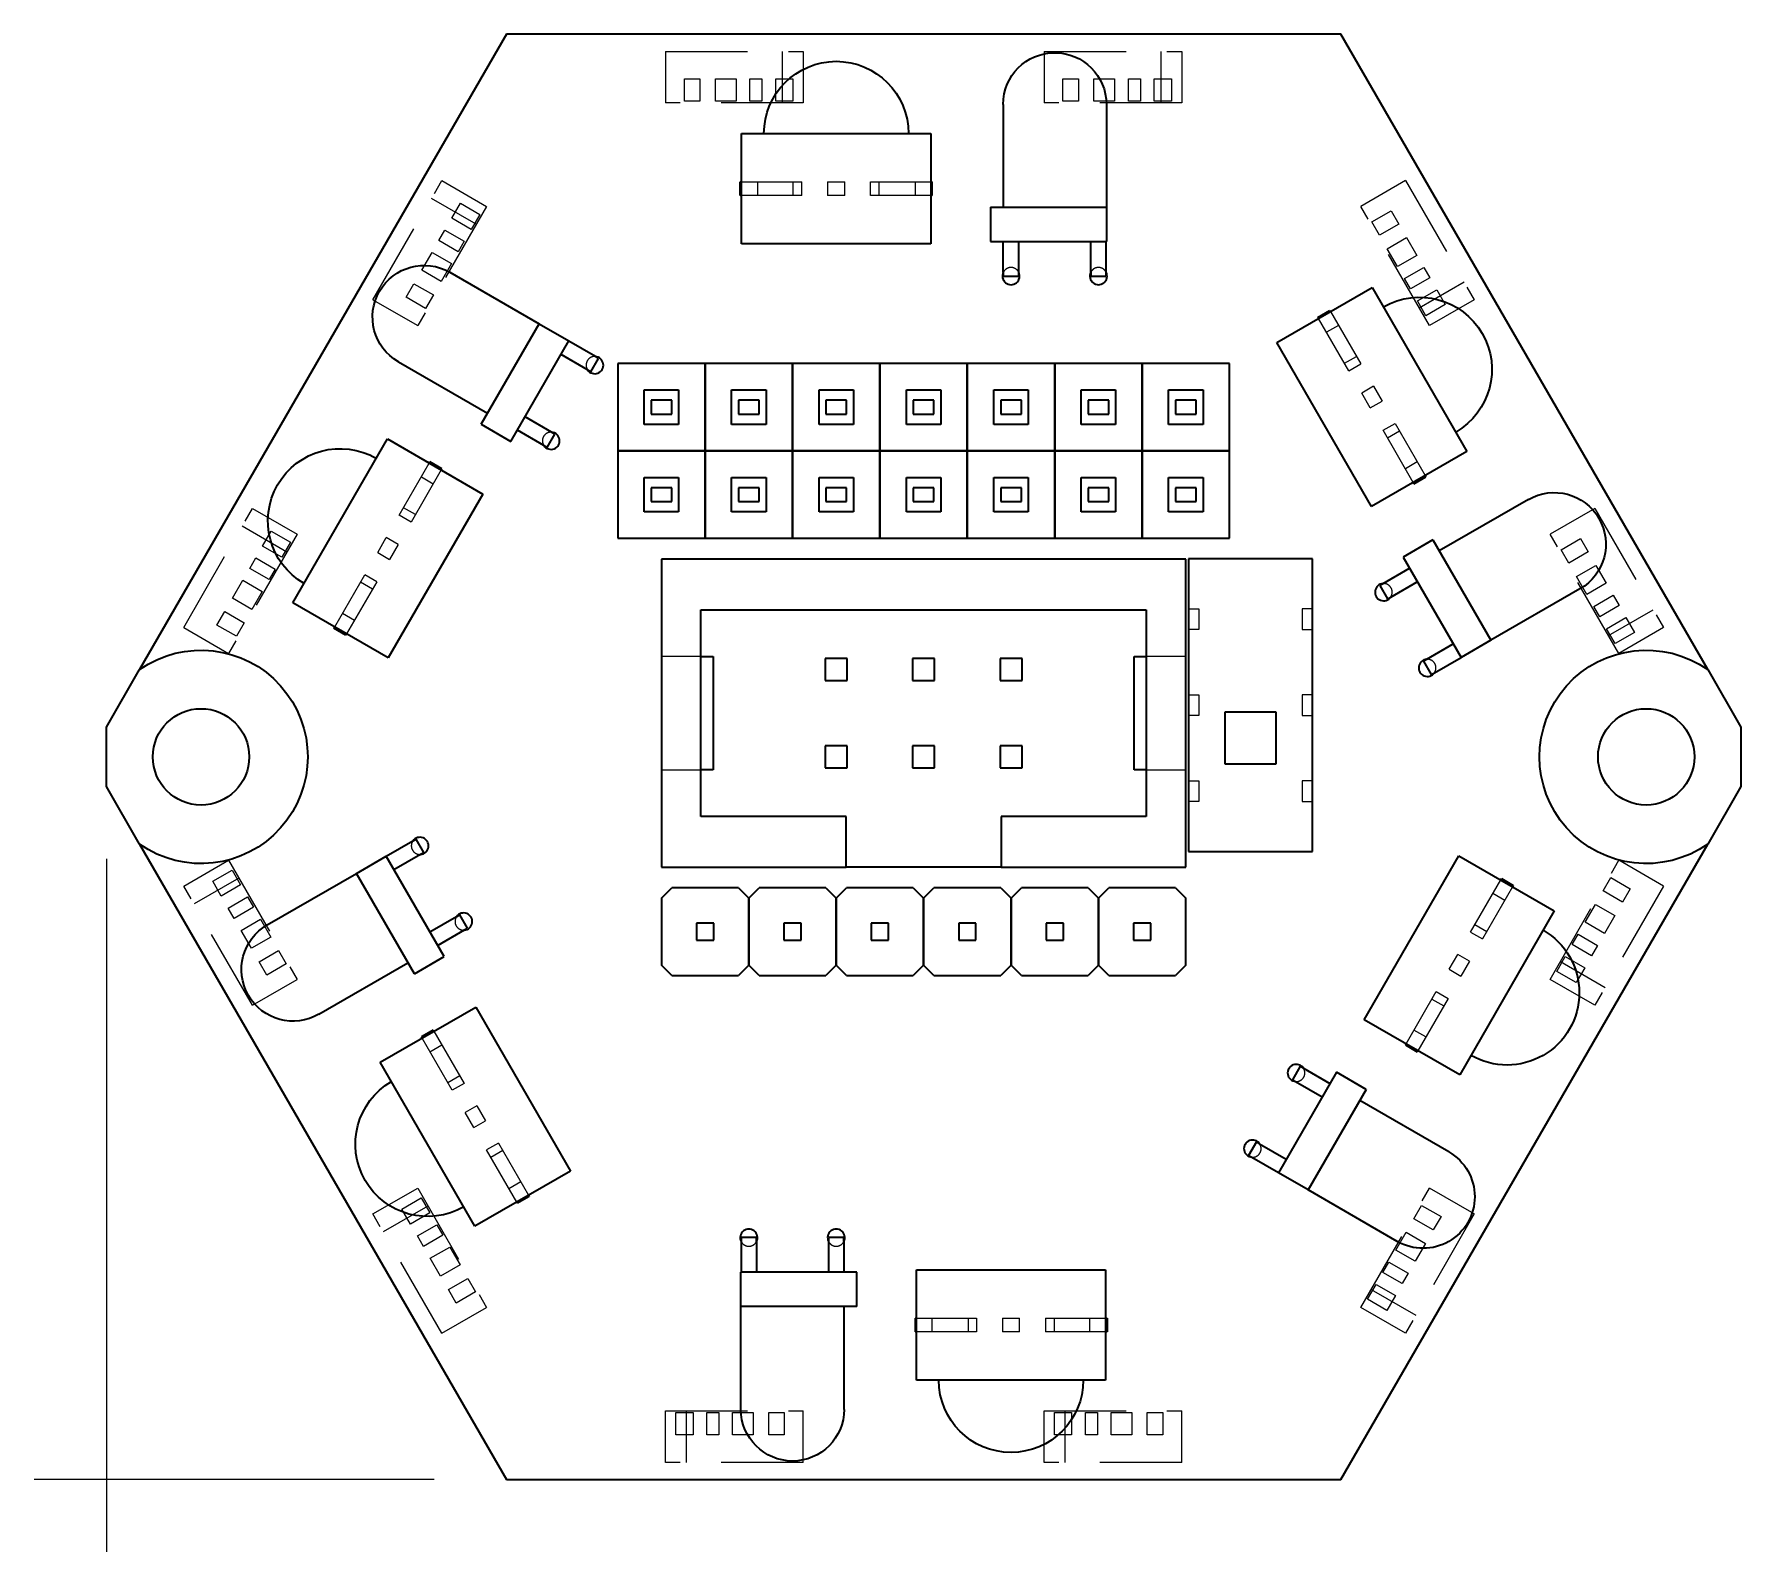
# Model space of a CAD drawing. Header units: millimetres. Extents: x -2.1 to 47.5, y -2.1 to 42.
import ezdxf

# ---------------------------------------------------------------- set-up
doc = ezdxf.new("R2010")
doc.units = ezdxf.units.MM
doc.header["$LTSCALE"] = 0.75
doc.linetypes.add('HIDDEN2', pattern=[4.7625, 3.175, -1.5875])
for name, color, linetype, lineweight in [('Edge Extensions', 7, 'Continuous', 18), ('Hidden', 7, 'HIDDEN2', 18), ('Visible', 7, 'Continuous', 35)]:
    doc.layers.add(name, color=color, linetype=linetype, lineweight=lineweight)

# ---------------------------------------------------------------- blocks, each defined once
blk = doc.blocks.new('*U2')
at = {"layer": 'Edge Extensions', "color": 0, "ltscale": 0.75, "transparency": 16777216}
for p, q in [((0, 18.036207), (0, -2.1)), ((9.525644, 0), (-2.1, 0))]:
    blk.add_line(p, q, dxfattribs=at)

msp = doc.modelspace()

# ---------------------------------------------------------------- linework, layer by layer
at = {"layer": 'Hidden', "extrusion": (-1e-16, -1, 0)}
for p, q in [((16.25, 41.5), (20.25, 41.5)), ((16.25, 41.5), (16.25, 40)), ((19.65, 40), (19.65, 41.5)), ((20.25, 41.5), (20.25, 40)), ((27.25, 41.5), (31.25, 41.5)), ((27.25, 41.5), (27.25, 40)), ((30.65, 40), (30.65, 41.5)), ((31.25, 41.5), (31.25, 40)), ((16.8, 40.7), (17.25, 40.7)), ((16.8, 40.05), (16.8, 40.7)), ((17.25, 40.7), (17.25, 40.05)), ((17.7, 40.7), (18.3, 40.7)), ((17.7, 40.05), (17.7, 40.7)), ((18.3, 40.7), (18.3, 40.05)), ((18.7, 40.7), (19.05, 40.7)), ((18.7, 40.05), (18.7, 40.7)), ((19.05, 40.7), (19.05, 40.05)), ((19.45, 40.7), (19.95, 40.7)), ((19.45, 40.05), (19.45, 40.7)), ((19.95, 40.7), (19.95, 40.05)), ((27.8, 40.7), (28.25, 40.7)), ((27.8, 40.05), (27.8, 40.7)), ((28.25, 40.7), (28.25, 40.05)), ((28.7, 40.7), (29.3, 40.7)), ((28.7, 40.05), (28.7, 40.7)), ((29.3, 40.7), (29.3, 40.05)), ((29.7, 40.7), (30.05, 40.7)), ((29.7, 40.05), (29.7, 40.7)), ((30.05, 40.7), (30.05, 40.05)), ((30.45, 40.7), (30.95, 40.7)), ((30.45, 40.05), (30.45, 40.7)), ((30.95, 40.7), (30.95, 40.05)), ((20.25, 40), (16.25, 40)), ((17.25, 40.05), (16.8, 40.05)), ((18.3, 40.05), (17.7, 40.05)), ((19.05, 40.05), (18.7, 40.05)), ((19.95, 40.05), (19.45, 40.05)), ((31.25, 40), (27.25, 40)), ((28.25, 40.05), (27.8, 40.05)), ((29.3, 40.05), (28.7, 40.05)), ((30.05, 40.05), (29.7, 40.05)), ((30.95, 40.05), (30.45, 40.05)), ((7.746, 34.281), (9.746, 37.745)), ((9.746, 37.745), (11.046, 36.995)), ((18.46, 37.71), (20.21, 37.71)), ((18.92, 37.71), (18.92, 37.31)), ((19.96, 37.31), (19.96, 37.71)), ((20.21, 37.31), (20.21, 37.71)), ((20.96, 37.71), (20.96, 37.31)), ((20.96, 37.71), (21.46, 37.71)), ((21.46, 37.31), (21.46, 37.71)), ((22.21, 37.71), (23.96, 37.71)), ((22.21, 37.31), (22.21, 37.71)), ((22.46, 37.31), (22.46, 37.71)), ((23.5, 37.71), (23.5, 37.31)), ((37.754, 37.745), (36.454, 36.995)), ((37.754, 37.745), (39.754, 34.281)), ((10.746, 36.476), (9.446, 37.226)), ((20.21, 37.31), (18.46, 37.31)), ((21.46, 37.31), (20.96, 37.31)), ((23.96, 37.31), (22.21, 37.31)), ((11.046, 36.995), (9.046, 33.531)), ((10.039, 36.652), (10.289, 37.085)), ((10.289, 37.085), (10.852, 36.76)), ((10.852, 36.76), (10.602, 36.327)), ((38.454, 33.531), (36.454, 36.995)), ((36.773, 36.544), (37.336, 36.869)), ((37.336, 36.869), (37.561, 36.479)), ((9.664, 36.003), (9.839, 36.306)), ((9.839, 36.306), (10.402, 35.981)), ((10.602, 36.327), (10.039, 36.652)), ((36.998, 36.154), (36.773, 36.544)), ((37.561, 36.479), (36.998, 36.154)), ((10.227, 35.678), (9.664, 36.003)), ((10.402, 35.981), (10.227, 35.678)), ((37.223, 35.764), (37.786, 36.089)), ((37.523, 35.245), (37.223, 35.764)), ((37.786, 36.089), (38.086, 35.57)), ((9.164, 35.137), (9.464, 35.656)), ((9.464, 35.656), (10.027, 35.331)), ((10.027, 35.331), (9.727, 34.812)), ((38.086, 35.57), (37.523, 35.245)), ((37.723, 34.898), (38.286, 35.223)), ((38.286, 35.223), (38.461, 34.92)), ((8.714, 34.357), (8.939, 34.747)), ((8.939, 34.747), (9.502, 34.422)), ((9.727, 34.812), (9.164, 35.137)), ((37.898, 34.595), (37.723, 34.898)), ((38.461, 34.92), (37.898, 34.595)), ((38.154, 34.051), (39.454, 34.801)), ((7.746, 34.281), (9.046, 33.531)), ((9.277, 34.032), (8.714, 34.357)), ((9.502, 34.422), (9.277, 34.032)), ((38.098, 34.249), (38.661, 34.574)), ((38.348, 33.816), (38.098, 34.249)), ((39.754, 34.281), (38.454, 33.531)), ((38.661, 34.574), (38.911, 34.141)), ((36.105, 32.221), (35.23, 33.736)), ((35.576, 33.936), (36.451, 32.421)), ((38.911, 34.141), (38.348, 33.816)), ((35.806, 33.538), (35.46, 33.338)), ((35.98, 32.437), (36.326, 32.637)), ((36.105, 32.221), (36.451, 32.421)), ((36.826, 31.771), (36.48, 31.571)), ((36.826, 31.771), (37.076, 31.338)), ((36.73, 31.138), (36.48, 31.571)), ((36.73, 31.138), (37.076, 31.338)), ((37.105, 30.489), (37.451, 30.689)), ((37.98, 28.973), (37.105, 30.489)), ((37.23, 30.272), (37.576, 30.472)), ((37.451, 30.689), (38.326, 29.173)), ((8.509, 28.021), (9.384, 29.537)), ((9.73, 29.337), (8.855, 27.821)), ((38.096, 29.572), (37.75, 29.372)), ((9.154, 29.138), (9.5, 28.938)), ((2.246, 24.755), (4.246, 28.219)), ((4.246, 28.219), (5.546, 27.469)), ((8.855, 27.821), (8.509, 28.021)), ((8.98, 28.038), (8.634, 28.238)), ((43.254, 28.219), (41.954, 27.469)), ((43.254, 28.219), (45.254, 24.755)), ((5.546, 27.469), (3.546, 24.005)), ((5.246, 26.949), (3.946, 27.699)), ((4.539, 27.126), (4.789, 27.559)), ((4.789, 27.559), (5.352, 27.234)), ((7.884, 26.939), (8.134, 27.372)), ((8.48, 27.172), (8.134, 27.372)), ((43.954, 24.005), (41.954, 27.469)), ((42.273, 27.018), (42.836, 27.343)), ((42.836, 27.343), (43.061, 26.953)), ((5.102, 26.801), (4.539, 27.126)), ((5.352, 27.234), (5.102, 26.801)), ((7.884, 26.939), (8.23, 26.739)), ((8.48, 27.172), (8.23, 26.739)), ((42.498, 26.628), (42.273, 27.018)), ((43.061, 26.953), (42.498, 26.628)), ((4.164, 26.477), (4.339, 26.78)), ((4.727, 26.152), (4.164, 26.477)), ((4.339, 26.78), (4.902, 26.455)), ((4.902, 26.455), (4.727, 26.152)), ((6.634, 24.774), (7.509, 26.289)), ((7.855, 26.089), (7.509, 26.289)), ((42.723, 26.238), (43.286, 26.563)), ((43.286, 26.563), (43.586, 26.044)), ((3.664, 25.611), (3.964, 26.13)), ((3.964, 26.13), (4.527, 25.805)), ((4.527, 25.805), (4.227, 25.286)), ((7.855, 26.089), (6.98, 24.574)), ((7.73, 25.873), (7.384, 26.073)), ((43.023, 25.719), (42.723, 26.238)), ((43.586, 26.044), (43.023, 25.719)), ((4.227, 25.286), (3.664, 25.611)), ((31.45, 25.3), (31.75, 25.3)), ((31.75, 25.3), (31.75, 24.7)), ((35.05, 25.3), (34.75, 25.3)), ((34.75, 25.3), (34.75, 24.7)), ((43.223, 25.372), (43.786, 25.697)), ((43.398, 25.069), (43.223, 25.372)), ((43.961, 25.394), (43.398, 25.069)), ((43.786, 25.697), (43.961, 25.394)), ((3.214, 24.831), (3.439, 25.221)), ((3.777, 24.506), (3.214, 24.831)), ((3.439, 25.221), (4.002, 24.896)), ((4.002, 24.896), (3.777, 24.506)), ((6.864, 25.172), (7.21, 24.972)), ((43.598, 24.723), (44.161, 25.048)), ((43.654, 24.524), (44.954, 25.274)), ((44.161, 25.048), (44.411, 24.615)), ((2.246, 24.755), (3.546, 24.005)), ((31.75, 24.7), (31.45, 24.7)), ((34.75, 24.7), (35.05, 24.7)), ((43.848, 24.29), (43.598, 24.723)), ((44.411, 24.615), (43.848, 24.29)), ((45.254, 24.755), (43.954, 24.005)), ((17.28, 23.92), (16.13, 23.92)), ((31.37, 23.92), (30.22, 23.92)), ((31.45, 22.8), (31.75, 22.8)), ((31.75, 22.8), (31.75, 22.2)), ((35.05, 22.8), (34.75, 22.8)), ((34.75, 22.8), (34.75, 22.2)), ((31.75, 22.2), (31.45, 22.2)), ((34.75, 22.2), (35.05, 22.2)), ((16.13, 20.62), (17.28, 20.62)), ((30.22, 20.62), (31.37, 20.62)), ((31.45, 20.3), (31.75, 20.3)), ((31.75, 20.3), (31.75, 19.7)), ((35.05, 20.3), (34.75, 20.3)), ((34.75, 20.3), (34.75, 19.7)), ((31.75, 19.7), (31.45, 19.7)), ((34.75, 19.7), (35.05, 19.7)), ((2.246, 17.245), (3.546, 17.995)), ((3.546, 17.995), (5.546, 14.531)), ((41.954, 14.531), (43.954, 17.995)), ((45.254, 17.245), (43.954, 17.995)), ((3.846, 17.476), (2.546, 16.726)), ((3.089, 17.385), (3.652, 17.71)), ((3.339, 16.952), (3.089, 17.385)), ((3.652, 17.71), (3.902, 17.277)), ((39.645, 15.911), (40.52, 17.426)), ((43.498, 17.104), (43.723, 17.494)), ((43.723, 17.494), (44.286, 17.169)), ((4.246, 13.781), (2.246, 17.245)), ((3.902, 17.277), (3.339, 16.952)), ((3.539, 16.606), (4.102, 16.931)), ((4.102, 16.931), (4.277, 16.628)), ((40.866, 17.226), (39.991, 15.711)), ((40.636, 16.828), (40.29, 17.028)), ((45.254, 17.245), (43.254, 13.781)), ((44.061, 16.779), (43.498, 17.104)), ((44.286, 17.169), (44.061, 16.779)), ((3.714, 16.303), (3.539, 16.606)), ((4.277, 16.628), (3.714, 16.303)), ((42.973, 16.195), (43.273, 16.714)), ((43.273, 16.714), (43.836, 16.389)), ((43.836, 16.389), (43.536, 15.87)), ((3.914, 15.956), (4.477, 16.281)), ((4.214, 15.437), (3.914, 15.956)), ((4.477, 16.281), (4.777, 15.762)), ((39.645, 15.911), (39.991, 15.711)), ((39.77, 16.127), (40.116, 15.927)), ((43.536, 15.87), (42.973, 16.195)), ((4.777, 15.762), (4.214, 15.437)), ((42.598, 15.545), (42.773, 15.848)), ((43.161, 15.22), (42.598, 15.545)), ((42.773, 15.848), (43.336, 15.523)), ((43.336, 15.523), (43.161, 15.22)), ((4.439, 15.047), (5.002, 15.372)), ((4.664, 14.657), (4.439, 15.047)), ((5.227, 14.982), (4.664, 14.657)), ((5.002, 15.372), (5.227, 14.982)), ((39.02, 14.828), (39.27, 15.261)), ((39.616, 15.061), (39.27, 15.261)), ((39.616, 15.061), (39.366, 14.628)), ((42.148, 14.766), (42.398, 15.199)), ((42.254, 15.051), (43.554, 14.301)), ((42.398, 15.199), (42.961, 14.874)), ((4.246, 13.781), (5.546, 14.531)), ((39.02, 14.828), (39.366, 14.628)), ((43.254, 13.781), (41.954, 14.531)), ((42.711, 14.441), (42.148, 14.766)), ((42.961, 14.874), (42.711, 14.441)), ((37.77, 12.663), (38.645, 14.179)), ((38.991, 13.979), (38.116, 12.463)), ((38.52, 13.962), (38.866, 13.762)), ((38.645, 14.179), (38.991, 13.979)), ((9.52, 13.027), (10.395, 11.511)), ((38.346, 12.862), (38, 13.062)), ((10.049, 11.311), (9.174, 12.827)), ((9.404, 12.428), (9.75, 12.628)), ((10.27, 11.728), (9.924, 11.528)), ((10.395, 11.511), (10.049, 11.311)), ((10.77, 10.862), (10.424, 10.662)), ((10.674, 10.229), (10.424, 10.662)), ((10.674, 10.229), (11.02, 10.429)), ((10.77, 10.862), (11.02, 10.429)), ((11.395, 9.779), (11.049, 9.579)), ((11.924, 8.064), (11.049, 9.579)), ((11.52, 9.563), (11.174, 9.363)), ((11.395, 9.779), (12.27, 8.264)), ((7.746, 7.719), (9.046, 8.469)), ((9.046, 8.469), (11.046, 5.005)), ((11.694, 8.462), (12.04, 8.662)), ((36.454, 5.005), (38.454, 8.469)), ((39.754, 7.719), (38.454, 8.469)), ((9.346, 7.949), (8.046, 7.199)), ((8.589, 7.859), (9.152, 8.184)), ((9.152, 8.184), (9.402, 7.751)), ((37.998, 7.578), (38.223, 7.968)), ((38.223, 7.968), (38.786, 7.643)), ((9.746, 4.255), (7.746, 7.719)), ((8.839, 7.426), (8.589, 7.859)), ((9.402, 7.751), (8.839, 7.426)), ((39.754, 7.719), (37.754, 4.255)), ((38.561, 7.253), (37.998, 7.578)), ((38.786, 7.643), (38.561, 7.253)), ((9.039, 7.08), (9.602, 7.405)), ((9.214, 6.777), (9.039, 7.08)), ((9.777, 7.102), (9.214, 6.777)), ((9.602, 7.405), (9.777, 7.102)), ((37.473, 6.669), (37.773, 7.188)), ((37.773, 7.188), (38.336, 6.863)), ((9.414, 6.43), (9.977, 6.755)), ((9.977, 6.755), (10.277, 6.236)), ((38.036, 6.344), (37.473, 6.669)), ((38.336, 6.863), (38.036, 6.344)), ((9.714, 5.911), (9.414, 6.43)), ((10.277, 6.236), (9.714, 5.911)), ((37.098, 6.019), (37.273, 6.322)), ((37.661, 5.694), (37.098, 6.019)), ((37.273, 6.322), (37.836, 5.997)), ((37.836, 5.997), (37.661, 5.694)), ((9.939, 5.521), (10.502, 5.846)), ((10.164, 5.131), (9.939, 5.521)), ((10.727, 5.456), (10.164, 5.131)), ((10.502, 5.846), (10.727, 5.456)), ((36.648, 5.24), (36.898, 5.673)), ((36.754, 5.524), (38.054, 4.774)), ((36.898, 5.673), (37.461, 5.348)), ((9.746, 4.255), (11.046, 5.005)), ((37.754, 4.255), (36.454, 5.005)), ((37.211, 4.915), (36.648, 5.24)), ((37.461, 5.348), (37.211, 4.915)), ((23.54, 4.69), (25.29, 4.69)), ((24, 4.29), (24, 4.69)), ((25.04, 4.69), (25.04, 4.29)), ((25.29, 4.69), (25.29, 4.29)), ((26.04, 4.69), (26.54, 4.69)), ((26.04, 4.69), (26.04, 4.29)), ((26.54, 4.29), (26.54, 4.69)), ((27.29, 4.69), (29.04, 4.69)), ((27.29, 4.69), (27.29, 4.29)), ((27.54, 4.69), (27.54, 4.29)), ((28.58, 4.29), (28.58, 4.69)), ((25.29, 4.29), (23.54, 4.29)), ((26.54, 4.29), (26.04, 4.29)), ((29.04, 4.29), (27.29, 4.29)), ((16.25, 2), (20.25, 2)), ((16.25, 0.5), (16.25, 2)), ((16.85, 2), (16.85, 0.5)), ((20.25, 0.5), (20.25, 2)), ((27.25, 2), (31.25, 2)), ((27.25, 0.5), (27.25, 2)), ((27.85, 2), (27.85, 0.5)), ((31.25, 0.5), (31.25, 2)), ((16.55, 1.3), (16.55, 1.95)), ((16.55, 1.95), (17.05, 1.95)), ((17.05, 1.95), (17.05, 1.3)), ((17.45, 1.3), (17.45, 1.95)), ((17.45, 1.95), (17.8, 1.95)), ((17.8, 1.95), (17.8, 1.3)), ((18.2, 1.3), (18.2, 1.95)), ((18.2, 1.95), (18.8, 1.95)), ((18.8, 1.95), (18.8, 1.3)), ((19.25, 1.3), (19.25, 1.95)), ((19.25, 1.95), (19.7, 1.95)), ((19.7, 1.95), (19.7, 1.3)), ((27.55, 1.3), (27.55, 1.95)), ((27.55, 1.95), (28.05, 1.95)), ((28.05, 1.95), (28.05, 1.3)), ((28.45, 1.3), (28.45, 1.95)), ((28.45, 1.95), (28.8, 1.95)), ((28.8, 1.95), (28.8, 1.3)), ((29.2, 1.3), (29.2, 1.95)), ((29.2, 1.95), (29.8, 1.95)), ((29.8, 1.95), (29.8, 1.3)), ((30.25, 1.3), (30.25, 1.95)), ((30.25, 1.95), (30.7, 1.95)), ((30.7, 1.95), (30.7, 1.3)), ((17.05, 1.3), (16.55, 1.3)), ((17.8, 1.3), (17.45, 1.3)), ((18.8, 1.3), (18.2, 1.3)), ((19.7, 1.3), (19.25, 1.3)), ((28.05, 1.3), (27.55, 1.3)), ((28.8, 1.3), (28.45, 1.3)), ((29.8, 1.3), (29.2, 1.3)), ((30.7, 1.3), (30.25, 1.3)), ((20.25, 0.5), (16.25, 0.5)), ((31.25, 0.5), (27.25, 0.5))]:
    msp.add_line(p, q, dxfattribs=at)
at = {"layer": 'Hidden'}
for points in [[(26.515, 35.079), (26.515, 35.079), (26.513, 35.083), (26.507, 35.094), (26.503, 35.102), (26.486, 35.127), (26.469, 35.146), (26.431, 35.178), (26.407, 35.193), (26.351, 35.214), (26.32, 35.22), (26.26, 35.22), (26.229, 35.214), (26.173, 35.193), (26.149, 35.178), (26.111, 35.146), (26.094, 35.127), (26.077, 35.102), (26.073, 35.094), (26.067, 35.083), (26.065, 35.079), (26.065, 35.079)], [(29.055, 35.079), (29.055, 35.079), (29.053, 35.083), (29.047, 35.094), (29.043, 35.102), (29.026, 35.127), (29.009, 35.146), (28.971, 35.178), (28.947, 35.193), (28.891, 35.214), (28.86, 35.22), (28.8, 35.22), (28.769, 35.214), (28.713, 35.193), (28.689, 35.178), (28.651, 35.146), (28.634, 35.127), (28.617, 35.102), (28.613, 35.094), (28.607, 35.083), (28.605, 35.079), (28.605, 35.079)], [(14.21, 32.634), (14.21, 32.634), (14.206, 32.634), (14.193, 32.634), (14.184, 32.634), (14.154, 32.632), (14.128, 32.628), (14.082, 32.61), (14.057, 32.597), (14.011, 32.56), (13.99, 32.536), (13.96, 32.483), (13.949, 32.453), (13.94, 32.395), (13.941, 32.367), (13.949, 32.318), (13.958, 32.293), (13.971, 32.266), (13.976, 32.258), (13.982, 32.247), (13.985, 32.244), (13.985, 32.244)], [(12.94, 30.434), (12.94, 30.434), (12.936, 30.434), (12.923, 30.435), (12.914, 30.435), (12.884, 30.433), (12.858, 30.428), (12.812, 30.411), (12.787, 30.397), (12.741, 30.36), (12.72, 30.336), (12.69, 30.283), (12.679, 30.254), (12.67, 30.195), (12.671, 30.167), (12.679, 30.118), (12.688, 30.094), (12.701, 30.066), (12.706, 30.059), (12.712, 30.048), (12.715, 30.044), (12.715, 30.044)], [(37.325, 25.645), (37.325, 25.645), (37.328, 25.648), (37.334, 25.659), (37.339, 25.667), (37.352, 25.694), (37.361, 25.718), (37.369, 25.768), (37.37, 25.796), (37.361, 25.854), (37.35, 25.884), (37.32, 25.937), (37.299, 25.961), (37.253, 25.998), (37.228, 26.011), (37.182, 26.029), (37.156, 26.033), (37.126, 26.035), (37.117, 26.035), (37.104, 26.035), (37.1, 26.035), (37.1, 26.035)], [(38.595, 23.445), (38.595, 23.445), (38.598, 23.449), (38.604, 23.46), (38.609, 23.467), (38.622, 23.495), (38.631, 23.519), (38.639, 23.568), (38.64, 23.596), (38.631, 23.654), (38.62, 23.684), (38.59, 23.737), (38.569, 23.761), (38.523, 23.798), (38.498, 23.811), (38.452, 23.829), (38.426, 23.834), (38.396, 23.836), (38.387, 23.836), (38.374, 23.835), (38.37, 23.835), (38.37, 23.835)], [(8.905, 18.555), (8.905, 18.555), (8.902, 18.551), (8.896, 18.54), (8.891, 18.533), (8.878, 18.505), (8.869, 18.481), (8.861, 18.432), (8.86, 18.404), (8.869, 18.346), (8.88, 18.316), (8.91, 18.263), (8.931, 18.239), (8.977, 18.202), (9.002, 18.189), (9.048, 18.171), (9.074, 18.166), (9.104, 18.164), (9.113, 18.164), (9.126, 18.165), (9.13, 18.165), (9.13, 18.165)], [(10.175, 16.355), (10.175, 16.355), (10.172, 16.352), (10.166, 16.341), (10.161, 16.333), (10.148, 16.306), (10.139, 16.282), (10.131, 16.232), (10.13, 16.204), (10.139, 16.146), (10.15, 16.116), (10.18, 16.063), (10.201, 16.039), (10.247, 16.002), (10.272, 15.989), (10.318, 15.971), (10.344, 15.967), (10.374, 15.965), (10.383, 15.965), (10.396, 15.965), (10.4, 15.965), (10.4, 15.965)], [(34.56, 11.566), (34.56, 11.566), (34.564, 11.566), (34.577, 11.565), (34.586, 11.565), (34.616, 11.567), (34.642, 11.572), (34.688, 11.589), (34.713, 11.603), (34.759, 11.64), (34.78, 11.664), (34.81, 11.717), (34.821, 11.746), (34.83, 11.805), (34.829, 11.833), (34.821, 11.882), (34.812, 11.906), (34.799, 11.934), (34.794, 11.941), (34.788, 11.952), (34.785, 11.956), (34.785, 11.956)], [(33.29, 9.366), (33.29, 9.366), (33.294, 9.366), (33.307, 9.366), (33.316, 9.366), (33.346, 9.368), (33.372, 9.372), (33.418, 9.39), (33.443, 9.403), (33.489, 9.44), (33.51, 9.464), (33.54, 9.517), (33.551, 9.547), (33.56, 9.605), (33.559, 9.633), (33.551, 9.682), (33.542, 9.707), (33.529, 9.734), (33.524, 9.742), (33.518, 9.753), (33.515, 9.756), (33.515, 9.756)], [(18.445, 6.921), (18.445, 6.921), (18.447, 6.917), (18.453, 6.906), (18.457, 6.898), (18.474, 6.873), (18.491, 6.854), (18.529, 6.822), (18.553, 6.807), (18.609, 6.786), (18.64, 6.78), (18.7, 6.78), (18.731, 6.786), (18.787, 6.807), (18.811, 6.822), (18.849, 6.854), (18.866, 6.873), (18.883, 6.898), (18.887, 6.906), (18.893, 6.917), (18.895, 6.921), (18.895, 6.921)], [(20.985, 6.921), (20.985, 6.921), (20.987, 6.917), (20.993, 6.906), (20.997, 6.898), (21.014, 6.873), (21.031, 6.854), (21.069, 6.822), (21.093, 6.807), (21.149, 6.786), (21.18, 6.78), (21.24, 6.78), (21.271, 6.786), (21.327, 6.807), (21.351, 6.822), (21.389, 6.854), (21.406, 6.873), (21.423, 6.898), (21.427, 6.906), (21.433, 6.917), (21.435, 6.921), (21.435, 6.921)]]:
    msp.add_open_spline(points, degree=3, knots=[0, 0, 0, 0, 0.00490438, 0.00490438, 0.00980876, 0.00980876, 0.01961751, 0.01961751, 0.02871983, 0.02871983, 0.03782214, 0.03782214, 0.04692446, 0.04692446, 0.05602677, 0.05602677, 0.06583553, 0.06583553, 0.0707399, 0.0707399, 0.07564428, 0.07564428, 0.07564428, 0.07564428], dxfattribs=at)
at = {"layer": 'Visible', "extrusion": (-1e-16, -1, 0)}
for p, q in [((11.626, 42), (0.964, 23.534)), ((35.874, 42), (11.626, 42)), ((46.536, 23.534), (35.874, 42)), ((26.06, 39.96), (26.06, 36.97)), ((29.06, 39.96), (29.06, 36.97)), ((18.46, 39.11), (23.96, 39.11)), ((18.46, 35.91), (18.46, 39.11)), ((23.96, 39.11), (23.96, 35.91)), ((18.42, 37.71), (18.46, 37.71)), ((18.42, 37.31), (18.42, 37.71)), ((23.96, 37.71), (24, 37.71)), ((24, 37.31), (24, 37.71)), ((18.46, 37.31), (18.42, 37.31)), ((24, 37.31), (23.96, 37.31)), ((25.69, 36.97), (29.06, 36.97)), ((25.69, 36.97), (25.69, 35.97)), ((29.06, 36.97), (29.06, 35.97)), ((23.96, 35.91), (18.46, 35.91)), ((25.69, 35.97), (29.06, 35.97)), ((26.065, 35.079), (26.065, 35.97)), ((26.515, 35.079), (26.515, 35.97)), ((28.605, 35.079), (28.605, 35.97)), ((29.055, 35.079), (29.055, 35.97)), ((9.985, 35.079), (12.575, 33.584)), ((26.065, 35.079), (26.065, 34.97)), ((26.065, 34.97), (26.515, 34.97)), ((26.515, 34.97), (26.515, 35.079)), ((28.605, 35.079), (28.605, 34.97)), ((28.605, 34.97), (29.055, 34.97)), ((29.055, 34.97), (29.055, 35.079)), ((34.017, 33.036), (36.789, 34.636)), ((36.789, 34.636), (39.539, 29.873)), ((35.21, 33.771), (35.556, 33.971)), ((35.23, 33.736), (35.21, 33.771)), ((35.556, 33.971), (35.576, 33.936)), ((10.89, 30.665), (12.575, 33.584)), ((12.575, 33.584), (13.441, 33.084)), ((11.756, 30.165), (13.441, 33.084)), ((14.21, 32.634), (13.438, 33.079)), ((36.767, 28.273), (34.017, 33.036)), ((8.485, 32.481), (11.075, 30.986)), ((13.985, 32.244), (13.213, 32.69)), ((13.985, 32.244), (14.079, 32.19)), ((14.079, 32.19), (14.304, 32.579)), ((14.304, 32.579), (14.21, 32.634)), ((14.86, 32.43), (14.86, 29.89)), ((17.4, 32.43), (14.86, 32.43)), ((17.4, 29.89), (17.4, 32.43)), ((17.4, 32.43), (17.4, 29.89)), ((19.94, 32.43), (17.4, 32.43)), ((19.94, 29.89), (19.94, 32.43)), ((19.94, 32.43), (19.94, 29.89)), ((22.48, 32.43), (19.94, 32.43)), ((22.48, 29.89), (22.48, 32.43)), ((22.48, 32.43), (22.48, 29.89)), ((25.02, 32.43), (22.48, 32.43)), ((25.02, 29.89), (25.02, 32.43)), ((25.02, 32.43), (25.02, 29.89)), ((27.56, 32.43), (25.02, 32.43)), ((27.56, 29.89), (27.56, 32.43)), ((27.56, 32.43), (27.56, 29.89)), ((30.1, 32.43), (27.56, 32.43)), ((30.1, 29.89), (30.1, 32.43)), ((30.1, 32.43), (30.1, 29.89)), ((32.64, 32.43), (30.1, 32.43)), ((32.64, 29.89), (32.64, 32.43)), ((15.63, 31.66), (16.63, 31.66)), ((15.63, 30.66), (15.63, 31.66)), ((16.43, 31.36), (15.83, 31.36)), ((15.83, 31.36), (15.83, 30.96)), ((16.43, 30.96), (16.43, 31.36)), ((16.63, 31.66), (16.63, 30.66)), ((18.17, 31.66), (19.17, 31.66)), ((18.17, 30.66), (18.17, 31.66)), ((18.97, 31.36), (18.37, 31.36)), ((18.37, 31.36), (18.37, 30.96)), ((18.97, 30.96), (18.97, 31.36)), ((19.17, 31.66), (19.17, 30.66)), ((20.71, 31.66), (21.71, 31.66)), ((20.71, 30.66), (20.71, 31.66)), ((21.51, 31.36), (20.91, 31.36)), ((20.91, 31.36), (20.91, 30.96)), ((21.51, 30.96), (21.51, 31.36)), ((21.71, 31.66), (21.71, 30.66)), ((23.25, 31.66), (24.25, 31.66)), ((23.25, 30.66), (23.25, 31.66)), ((24.05, 31.36), (23.45, 31.36)), ((23.45, 31.36), (23.45, 30.96)), ((24.05, 30.96), (24.05, 31.36)), ((24.25, 31.66), (24.25, 30.66)), ((25.79, 31.66), (26.79, 31.66)), ((25.79, 30.66), (25.79, 31.66)), ((26.59, 31.36), (25.99, 31.36)), ((25.99, 31.36), (25.99, 30.96)), ((26.59, 30.96), (26.59, 31.36)), ((26.79, 31.66), (26.79, 30.66)), ((28.33, 31.66), (29.33, 31.66)), ((28.33, 30.66), (28.33, 31.66)), ((29.13, 31.36), (28.53, 31.36)), ((28.53, 31.36), (28.53, 30.96)), ((29.13, 30.96), (29.13, 31.36)), ((29.33, 31.66), (29.33, 30.66)), ((30.87, 31.66), (31.87, 31.66)), ((30.87, 30.66), (30.87, 31.66)), ((31.67, 31.36), (31.07, 31.36)), ((31.07, 31.36), (31.07, 30.96)), ((31.67, 30.96), (31.67, 31.36)), ((31.87, 31.66), (31.87, 30.66)), ((12.94, 30.434), (12.168, 30.88)), ((15.83, 30.96), (16.43, 30.96)), ((18.37, 30.96), (18.97, 30.96)), ((20.91, 30.96), (21.51, 30.96)), ((23.45, 30.96), (24.05, 30.96)), ((25.99, 30.96), (26.59, 30.96)), ((28.53, 30.96), (29.13, 30.96)), ((31.07, 30.96), (31.67, 30.96)), ((10.89, 30.665), (11.756, 30.165)), ((12.715, 30.044), (11.943, 30.49)), ((12.809, 29.99), (13.034, 30.38)), ((13.034, 30.38), (12.94, 30.434)), ((16.63, 30.66), (15.63, 30.66)), ((19.17, 30.66), (18.17, 30.66)), ((21.71, 30.66), (20.71, 30.66)), ((24.25, 30.66), (23.25, 30.66)), ((26.79, 30.66), (25.79, 30.66)), ((29.33, 30.66), (28.33, 30.66)), ((31.87, 30.66), (30.87, 30.66)), ((5.421, 25.474), (8.171, 30.237)), ((8.171, 30.237), (10.943, 28.637)), ((12.715, 30.044), (12.809, 29.99)), ((14.86, 29.89), (17.4, 29.89)), ((14.86, 29.89), (14.86, 27.35)), ((17.4, 29.89), (14.86, 29.89)), ((17.4, 29.89), (19.94, 29.89)), ((17.4, 27.35), (17.4, 29.89)), ((17.4, 29.89), (17.4, 27.35)), ((19.94, 29.89), (17.4, 29.89)), ((19.94, 29.89), (22.48, 29.89)), ((19.94, 27.35), (19.94, 29.89)), ((19.94, 29.89), (19.94, 27.35)), ((22.48, 29.89), (19.94, 29.89)), ((22.48, 29.89), (25.02, 29.89)), ((22.48, 27.35), (22.48, 29.89)), ((22.48, 29.89), (22.48, 27.35)), ((25.02, 29.89), (22.48, 29.89)), ((25.02, 29.89), (27.56, 29.89)), ((25.02, 27.35), (25.02, 29.89)), ((25.02, 29.89), (25.02, 27.35)), ((27.56, 29.89), (25.02, 29.89)), ((27.56, 29.89), (30.1, 29.89)), ((27.56, 27.35), (27.56, 29.89)), ((27.56, 29.89), (27.56, 27.35)), ((30.1, 29.89), (27.56, 29.89)), ((30.1, 27.35), (30.1, 29.89)), ((30.1, 29.89), (32.64, 29.89)), ((30.1, 29.89), (30.1, 27.35)), ((32.64, 29.89), (30.1, 29.89)), ((32.64, 27.35), (32.64, 29.89)), ((39.539, 29.873), (36.767, 28.273)), ((9.384, 29.537), (9.404, 29.572)), ((9.75, 29.372), (9.404, 29.572)), ((9.75, 29.372), (9.73, 29.337)), ((15.63, 29.12), (16.63, 29.12)), ((15.63, 28.12), (15.63, 29.12)), ((16.43, 28.82), (15.83, 28.82)), ((15.83, 28.82), (15.83, 28.42)), ((16.43, 28.42), (16.43, 28.82)), ((16.63, 29.12), (16.63, 28.12)), ((18.17, 29.12), (19.17, 29.12)), ((18.17, 28.12), (18.17, 29.12)), ((18.97, 28.82), (18.37, 28.82)), ((18.37, 28.82), (18.37, 28.42)), ((18.97, 28.42), (18.97, 28.82)), ((19.17, 29.12), (19.17, 28.12)), ((20.71, 29.12), (21.71, 29.12)), ((20.71, 28.12), (20.71, 29.12)), ((21.51, 28.82), (20.91, 28.82)), ((20.91, 28.82), (20.91, 28.42)), ((21.51, 28.42), (21.51, 28.82)), ((21.71, 29.12), (21.71, 28.12)), ((23.25, 29.12), (24.25, 29.12)), ((23.25, 28.12), (23.25, 29.12)), ((24.05, 28.82), (23.45, 28.82)), ((23.45, 28.82), (23.45, 28.42)), ((24.05, 28.42), (24.05, 28.82)), ((24.25, 29.12), (24.25, 28.12)), ((25.79, 29.12), (26.79, 29.12)), ((25.79, 28.12), (25.79, 29.12)), ((26.59, 28.82), (25.99, 28.82)), ((25.99, 28.82), (25.99, 28.42)), ((26.59, 28.42), (26.59, 28.82)), ((26.79, 29.12), (26.79, 28.12)), ((28.33, 29.12), (29.33, 29.12)), ((28.33, 28.12), (28.33, 29.12)), ((29.13, 28.82), (28.53, 28.82)), ((28.53, 28.82), (28.53, 28.42)), ((29.13, 28.42), (29.13, 28.82)), ((29.33, 29.12), (29.33, 28.12)), ((30.87, 29.12), (31.87, 29.12)), ((30.87, 28.12), (30.87, 29.12)), ((31.67, 28.82), (31.07, 28.82)), ((31.07, 28.82), (31.07, 28.42)), ((31.67, 28.42), (31.67, 28.82)), ((31.87, 29.12), (31.87, 28.12)), ((38, 28.938), (37.98, 28.973)), ((38, 28.938), (38.346, 29.138)), ((38.326, 29.173), (38.346, 29.138)), ((10.943, 28.637), (8.193, 23.874)), ((15.83, 28.42), (16.43, 28.42)), ((18.37, 28.42), (18.97, 28.42)), ((20.91, 28.42), (21.51, 28.42)), ((23.45, 28.42), (24.05, 28.42)), ((25.99, 28.42), (26.59, 28.42)), ((28.53, 28.42), (29.13, 28.42)), ((31.07, 28.42), (31.67, 28.42)), ((41.325, 28.479), (38.735, 26.984)), ((16.63, 28.12), (15.63, 28.12)), ((19.17, 28.12), (18.17, 28.12)), ((21.71, 28.12), (20.71, 28.12)), ((24.25, 28.12), (23.25, 28.12)), ((26.79, 28.12), (25.79, 28.12)), ((29.33, 28.12), (28.33, 28.12)), ((31.87, 28.12), (30.87, 28.12)), ((14.86, 27.35), (17.4, 27.35)), ((17.4, 27.35), (19.94, 27.35)), ((19.94, 27.35), (22.48, 27.35)), ((22.48, 27.35), (25.02, 27.35)), ((25.02, 27.35), (27.56, 27.35)), ((27.56, 27.35), (30.1, 27.35)), ((30.1, 27.35), (32.64, 27.35)), ((38.55, 27.305), (37.684, 26.805)), ((38.55, 27.305), (40.235, 24.386)), ((37.684, 26.805), (39.369, 23.886)), ((31.37, 26.745), (16.13, 26.745)), ((16.13, 26.745), (16.13, 17.795)), ((31.37, 17.795), (31.37, 26.745)), ((31.45, 26.75), (31.45, 18.25)), ((35.05, 26.75), (31.45, 26.75)), ((35.05, 18.25), (35.05, 26.75)), ((37.1, 26.035), (37.872, 26.48)), ((37.1, 26.035), (37.006, 25.98)), ((37.006, 25.98), (37.231, 25.59)), ((37.325, 25.645), (38.097, 26.09)), ((42.825, 25.881), (40.235, 24.386)), ((8.193, 23.874), (5.421, 25.474)), ((37.231, 25.59), (37.325, 25.645)), ((17.28, 19.27), (17.28, 25.27)), ((17.28, 25.27), (30.22, 25.27)), ((30.22, 25.27), (30.22, 19.27)), ((6.614, 24.739), (6.634, 24.774)), ((6.96, 24.539), (6.614, 24.739)), ((6.98, 24.574), (6.96, 24.539)), ((40.235, 24.386), (39.369, 23.886)), ((17.28, 23.92), (17.63, 23.92)), ((17.63, 23.92), (17.63, 20.62)), ((20.89, 23.86), (20.89, 23.22)), ((21.53, 23.86), (20.89, 23.86)), ((21.53, 23.22), (21.53, 23.86)), ((23.43, 23.86), (23.43, 23.22)), ((24.07, 23.86), (23.43, 23.86)), ((24.07, 23.22), (24.07, 23.86)), ((25.97, 23.86), (25.97, 23.22)), ((26.61, 23.86), (25.97, 23.86)), ((26.61, 23.22), (26.61, 23.86)), ((29.87, 20.62), (29.87, 23.92)), ((29.87, 23.92), (30.22, 23.92)), ((38.37, 23.835), (38.276, 23.78)), ((38.37, 23.835), (39.142, 24.28)), ((38.595, 23.445), (39.367, 23.891)), ((0, 21.864), (0.964, 23.534)), ((38.276, 23.78), (38.501, 23.391)), ((38.501, 23.391), (38.595, 23.445)), ((46.536, 23.534), (47.5, 21.864)), ((20.89, 23.22), (21.53, 23.22)), ((23.43, 23.22), (24.07, 23.22)), ((25.97, 23.22), (26.61, 23.22)), ((0, 20.136), (0, 21.864)), ((32.5, 22.3), (32.5, 20.8)), ((34, 22.3), (32.5, 22.3)), ((34, 20.8), (34, 22.3)), ((47.5, 21.864), (47.5, 20.136)), ((20.89, 21.32), (20.89, 20.68)), ((21.53, 21.32), (20.89, 21.32)), ((21.53, 20.68), (21.53, 21.32)), ((23.43, 21.32), (23.43, 20.68)), ((24.07, 21.32), (23.43, 21.32)), ((24.07, 20.68), (24.07, 21.32)), ((25.97, 21.32), (25.97, 20.68)), ((26.61, 21.32), (25.97, 21.32)), ((26.61, 20.68), (26.61, 21.32)), ((17.63, 20.62), (17.28, 20.62)), ((20.89, 20.68), (21.53, 20.68)), ((23.43, 20.68), (24.07, 20.68)), ((25.97, 20.68), (26.61, 20.68)), ((30.22, 20.62), (29.87, 20.62)), ((32.5, 20.8), (34, 20.8)), ((0.964, 18.466), (0, 20.136)), ((47.5, 20.136), (46.536, 18.466)), ((21.5, 19.27), (17.28, 19.27)), ((21.5, 17.795), (21.5, 19.27)), ((26, 19.27), (26, 17.795)), ((30.22, 19.27), (26, 19.27)), ((0.964, 18.466), (11.626, 0)), ((8.905, 18.555), (8.133, 18.109)), ((8.999, 18.609), (8.905, 18.555)), ((9.224, 18.22), (8.999, 18.609)), ((35.874, 0), (46.536, 18.466)), ((7.265, 17.614), (8.131, 18.114)), ((9.816, 15.195), (8.131, 18.114)), ((9.13, 18.165), (8.358, 17.72)), ((9.13, 18.165), (9.224, 18.22)), ((31.45, 18.25), (35.05, 18.25)), ((36.557, 13.363), (39.307, 18.126)), ((39.307, 18.126), (42.079, 16.526)), ((4.675, 16.119), (7.265, 17.614)), ((8.95, 14.695), (7.265, 17.614)), ((16.13, 17.795), (21.5, 17.795)), ((26, 17.795), (21.5, 17.795)), ((26, 17.795), (31.37, 17.795)), ((40.52, 17.426), (40.54, 17.461)), ((40.54, 17.461), (40.886, 17.261)), ((16.13, 16.89), (16.43, 17.19)), ((16.13, 16.89), (16.13, 14.95)), ((18.37, 17.19), (16.43, 17.19)), ((18.37, 17.19), (18.67, 16.89)), ((18.67, 16.89), (18.97, 17.19)), ((18.67, 14.95), (18.67, 16.89)), ((18.67, 16.89), (18.67, 14.95)), ((20.91, 17.19), (18.97, 17.19)), ((20.91, 17.19), (21.21, 16.89)), ((21.21, 16.89), (21.51, 17.19)), ((21.21, 14.95), (21.21, 16.89)), ((21.21, 16.89), (21.21, 14.95)), ((23.45, 17.19), (21.51, 17.19)), ((23.45, 17.19), (23.75, 16.89)), ((23.75, 16.89), (24.05, 17.19)), ((23.75, 14.95), (23.75, 16.89)), ((23.75, 16.89), (23.75, 14.95)), ((25.99, 17.19), (24.05, 17.19)), ((25.99, 17.19), (26.29, 16.89)), ((26.29, 16.89), (26.59, 17.19)), ((26.29, 14.95), (26.29, 16.89)), ((26.29, 16.89), (26.29, 14.95)), ((28.53, 17.19), (26.59, 17.19)), ((28.53, 17.19), (28.83, 16.89)), ((28.83, 16.89), (29.13, 17.19)), ((28.83, 14.95), (28.83, 16.89)), ((28.83, 16.89), (28.83, 14.95)), ((31.07, 17.19), (29.13, 17.19)), ((31.07, 17.19), (31.37, 16.89)), ((31.37, 14.95), (31.37, 16.89)), ((40.886, 17.261), (40.866, 17.226)), ((10.269, 16.41), (10.175, 16.355)), ((10.494, 16.02), (10.269, 16.41)), ((42.079, 16.526), (39.329, 11.763)), ((10.175, 16.355), (9.403, 15.91)), ((10.4, 15.965), (9.628, 15.52)), ((10.4, 15.965), (10.494, 16.02)), ((17.15, 16.17), (17.15, 15.67)), ((17.65, 16.17), (17.15, 16.17)), ((17.65, 15.67), (17.65, 16.17)), ((19.69, 16.17), (19.69, 15.67)), ((20.19, 16.17), (19.69, 16.17)), ((20.19, 15.67), (20.19, 16.17)), ((22.23, 16.17), (22.23, 15.67)), ((22.73, 16.17), (22.23, 16.17)), ((22.73, 15.67), (22.73, 16.17)), ((24.77, 16.17), (24.77, 15.67)), ((25.27, 16.17), (24.77, 16.17)), ((25.27, 15.67), (25.27, 16.17)), ((27.31, 16.17), (27.31, 15.67)), ((27.81, 16.17), (27.31, 16.17)), ((27.81, 15.67), (27.81, 16.17)), ((29.85, 16.17), (29.85, 15.67)), ((30.35, 16.17), (29.85, 16.17)), ((30.35, 15.67), (30.35, 16.17)), ((17.15, 15.67), (17.65, 15.67)), ((19.69, 15.67), (20.19, 15.67)), ((22.23, 15.67), (22.73, 15.67)), ((24.77, 15.67), (25.27, 15.67)), ((27.31, 15.67), (27.81, 15.67)), ((29.85, 15.67), (30.35, 15.67)), ((6.175, 13.521), (8.765, 15.016)), ((8.95, 14.695), (9.816, 15.195)), ((16.43, 14.65), (16.13, 14.95)), ((18.67, 14.95), (18.37, 14.65)), ((18.97, 14.65), (18.67, 14.95)), ((21.21, 14.95), (20.91, 14.65)), ((21.51, 14.65), (21.21, 14.95)), ((23.75, 14.95), (23.45, 14.65)), ((24.05, 14.65), (23.75, 14.95)), ((26.29, 14.95), (25.99, 14.65)), ((26.59, 14.65), (26.29, 14.95)), ((28.83, 14.95), (28.53, 14.65)), ((29.13, 14.65), (28.83, 14.95)), ((31.37, 14.95), (31.07, 14.65)), ((16.43, 14.65), (18.37, 14.65)), ((18.97, 14.65), (20.91, 14.65)), ((21.51, 14.65), (23.45, 14.65)), ((24.05, 14.65), (25.99, 14.65)), ((26.59, 14.65), (28.53, 14.65)), ((29.13, 14.65), (31.07, 14.65)), ((7.961, 12.127), (10.733, 13.727)), ((10.733, 13.727), (13.483, 8.964)), ((9.5, 13.062), (9.154, 12.862)), ((9.5, 13.062), (9.52, 13.027)), ((39.329, 11.763), (36.557, 13.363)), ((9.174, 12.827), (9.154, 12.862)), ((37.75, 12.628), (37.77, 12.663)), ((37.75, 12.628), (38.096, 12.428)), ((38.116, 12.463), (38.096, 12.428)), ((10.711, 7.364), (7.961, 12.127)), ((34.691, 12.01), (34.466, 11.62)), ((34.785, 11.956), (34.691, 12.01)), ((34.785, 11.956), (35.557, 11.51)), ((35.744, 11.835), (34.059, 8.916)), ((34.466, 11.62), (34.56, 11.566)), ((34.56, 11.566), (35.332, 11.12)), ((36.61, 11.335), (35.744, 11.835)), ((36.61, 11.335), (34.925, 8.416)), ((39.015, 9.519), (36.425, 11.014)), ((33.421, 9.81), (33.196, 9.421)), ((33.515, 9.756), (33.421, 9.81)), ((33.515, 9.756), (34.287, 9.31)), ((13.483, 8.964), (10.711, 7.364)), ((33.196, 9.421), (33.29, 9.366)), ((33.29, 9.366), (34.062, 8.921)), ((34.925, 8.416), (34.059, 8.916)), ((11.944, 8.029), (11.924, 8.064)), ((12.29, 8.229), (11.944, 8.029)), ((12.27, 8.264), (12.29, 8.229)), ((37.515, 6.921), (34.925, 8.416)), ((18.445, 7.03), (18.445, 6.921)), ((18.895, 7.03), (18.445, 7.03)), ((18.895, 6.921), (18.895, 7.03)), ((20.985, 7.03), (20.985, 6.921)), ((21.435, 7.03), (20.985, 7.03)), ((21.435, 6.921), (21.435, 7.03)), ((18.445, 6.921), (18.445, 6.03)), ((18.895, 6.921), (18.895, 6.03)), ((20.985, 6.921), (20.985, 6.03)), ((21.435, 6.921), (21.435, 6.03)), ((18.44, 5.03), (18.44, 6.03)), ((21.81, 6.03), (18.44, 6.03)), ((21.81, 5.03), (21.81, 6.03)), ((23.54, 6.09), (29.04, 6.09)), ((23.54, 2.89), (23.54, 6.09)), ((29.04, 6.09), (29.04, 2.89)), ((21.81, 5.03), (18.44, 5.03)), ((18.44, 2.04), (18.44, 5.03)), ((21.44, 2.04), (21.44, 5.03)), ((23.5, 4.69), (23.54, 4.69)), ((23.5, 4.69), (23.5, 4.29)), ((29.04, 4.69), (29.08, 4.69)), ((29.08, 4.69), (29.08, 4.29)), ((23.54, 4.29), (23.5, 4.29)), ((29.08, 4.29), (29.04, 4.29)), ((29.04, 2.89), (23.54, 2.89)), ((11.626, 0), (35.874, 0))]:
    msp.add_line(p, q, dxfattribs=at)
at = {"layer": 'Visible'}
for centre in [(2.75, 21), (44.75, 21)]:
    msp.add_circle(centre, 1.4, dxfattribs=at)
at = {"layer": 'Visible', "extrusion": (0, 0, -1)}
for centre, radius, start, end in [((-21.21, 39.11), 2.1, 0, 180), ((-27.56, 39.96), 1.5, 0, 180), ((-9.235, 33.78), 1.5, 300, 120), ((-38.164, 32.255), 2.1, 60, 240), ((-6.796, 27.855), 2.1, 300, 120), ((-42.075, 27.18), 1.5, 60, 240), ((-2.75, 21), 3.1, 54.8283, 305.1717), ((-44.75, 21), 3.1, 234.8283, 125.1717), ((-5.425, 14.82), 1.5, 240, 60), ((-40.704, 14.145), 2.1, 120, 300), ((-9.336, 9.745), 2.1, 240, 60), ((-38.265, 8.22), 1.5, 120, 300), ((-26.29, 2.89), 2.1, 180, 0), ((-19.94, 2.04), 1.5, 180, 0)]:
    msp.add_arc(centre, radius, start, end, dxfattribs=at)
at = {"layer": 'Visible'}
for centre, start, end in [((26.29, 34.97), 154.1581, 25.8419), ((28.83, 34.97), 154.1581, 25.8419), ((14.192, 32.384), 214.1581, 85.8419), ((12.922, 30.185), 214.1581, 85.8419), ((37.118, 25.785), 94.1581, 325.8419), ((38.388, 23.586), 94.1581, 325.8419), ((9.112, 18.414), 274.1581, 145.8419), ((10.382, 16.215), 274.1581, 145.8419), ((34.578, 11.815), 34.1581, 265.8419), ((33.308, 9.616), 34.1581, 265.8419), ((18.67, 7.03), 334.1581, 205.8419), ((21.21, 7.03), 334.1581, 205.8419)]:
    msp.add_arc(centre, 0.25, start, end, dxfattribs=at)

# ---------------------------------------------------------------- block references
at = {"layer": 'Edge Extensions', "ltscale": 0.75}
msp.add_blockref('*U2', (0, 0), dxfattribs=at)

doc.saveas('drawing.dxf')
